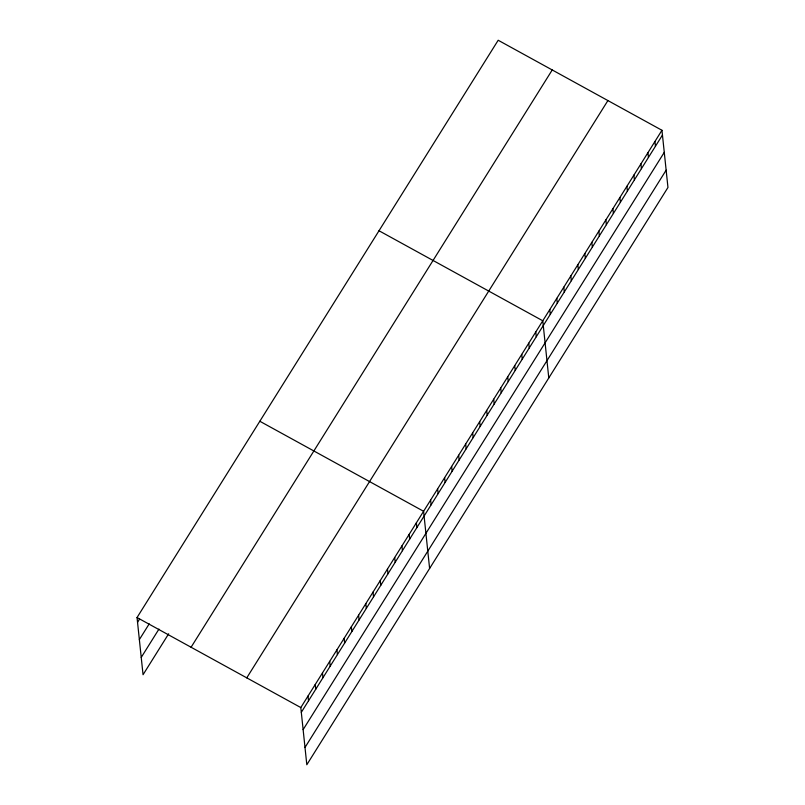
<?xml version="1.0" encoding="UTF-8"?>
<svg xmlns="http://www.w3.org/2000/svg" width="805" height="805" viewBox="0 0 805 805"><rect width="100%" height="100%" fill="white"/><g stroke="black" fill="none" stroke-linecap="round" stroke-linejoin="round"><path stroke-width="1.21" d="M168.658 633.787L143.049 674.721L137.041 617.536L498.184 40.25L661.952 130.279L667.959 187.464L306.816 764.75L300.808 707.565L661.952 130.279M137.534 622.305L139.506 619.166M139.356 639.603L149.207 623.865M141.227 657.423L158.957 629.087M191.077 647.25L552.23 69.954M246.763 677.86L607.906 100.565M301.301 712.334L662.455 135.049M303.123 729.632L664.276 152.346M304.994 747.453L666.148 170.167M379.004 230.753L542.771 320.782L548.789 377.968M259.824 421.257L423.591 511.286L429.608 568.471M137.041 617.536L300.808 707.565M654.938 141.479L655.441 146.248M647.934 152.688L648.438 157.458M640.921 163.898L641.424 168.668M633.907 175.098L634.41 179.867M626.904 186.307L627.397 191.077M619.89 197.517L620.393 202.286M612.877 208.716L613.38 213.486M605.873 219.926L606.366 224.696M598.86 231.136L599.363 235.905M591.846 242.335L592.349 247.105M584.833 253.545L585.336 258.314M577.829 264.754L578.332 269.524M570.815 275.954L571.319 280.724M563.802 287.164L564.305 291.933M556.798 298.373L557.291 303.143M549.785 309.573L550.288 314.342M535.768 331.992L536.261 336.762M528.754 343.192L529.257 347.961M521.741 354.401L522.244 359.171M514.727 365.601L515.23 370.381M507.724 376.81L508.227 381.58M500.71 388.02L501.213 392.79M493.696 399.22L494.2 403.999M486.693 410.429L487.186 415.199M479.679 421.639L480.183 426.409M472.666 432.838L473.169 437.618M465.662 444.048L466.155 448.818M458.649 455.258L459.152 460.027M451.635 466.457L452.138 471.237M444.622 477.667L445.125 482.437M437.618 488.877L438.121 493.646M430.605 500.076L431.108 504.846M416.376 522.827L416.869 527.607M409.151 534.379L409.654 539.149M401.926 545.921L402.43 550.69M394.702 557.473L395.205 562.242M387.477 569.014L387.98 573.784M380.252 580.566L380.755 585.336M373.037 592.108L373.53 596.877M365.812 603.649L366.315 608.419M358.587 615.201L359.09 619.971M351.362 626.743L351.866 631.512M344.138 638.295L344.641 643.064M336.923 649.836L337.416 654.606M329.698 661.378L330.201 666.148M322.473 672.93L322.976 677.699M315.248 684.471L315.751 689.241M308.023 696.023L308.526 700.793"/></g></svg>
